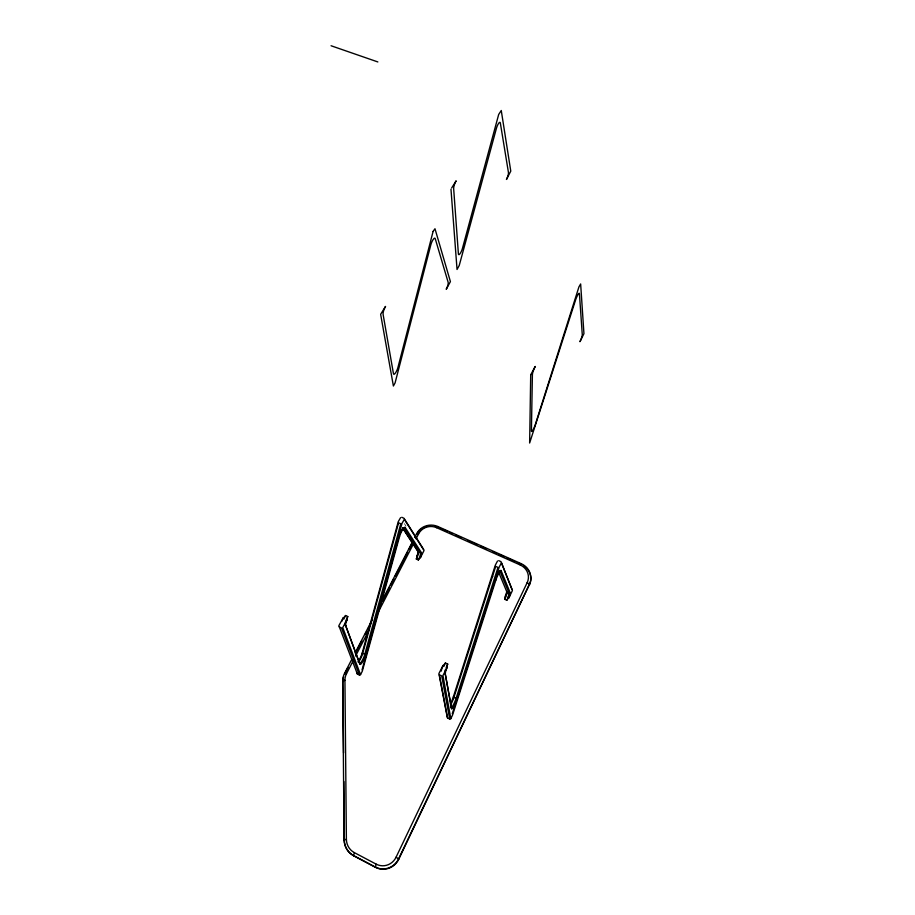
<?xml version="1.0" encoding="UTF-8"?>
<svg xmlns="http://www.w3.org/2000/svg" width="915" height="915" viewBox="0 0 915 915"><rect width="100%" height="100%" fill="white"/><g stroke="black" fill="none" stroke-linecap="round" stroke-linejoin="round"><path stroke-width="0.69" stroke-dasharray="4.58 3.43" d="M404.43 523.677L405.974 526.079"/><path stroke-width="1.37" d="M521.287 564.418L521.287 563.709L437.816 526.502A15.898 15.04 -6.5 0 0 416.645 533.662L414.678 537.471M402.932 528.092L417.972 551.116A6.451 1.292 -66.1 0 1 416.977 556.057L416.977 556.263A9.733 9.264 -11.4 0 1 416.943 556.755A6.439 6.153 -5.2 0 1 416.382 559.054L418.327 559.991A6.988 6.622 -13.5 0 1 420.477 557.704M353.007 661.076L346.51 673.68A14.137 13.794 -39.6 0 0 344.932 680.268L346.385 839.204A15.383 14.697 -82.3 0 0 354.322 852.608L353.636 855.788L375.402 867.306A18.186 17.362 -87.3 0 0 398.814 859.128L529.43 584.353A16.31 15.498 9.3 0 0 521.287 563.709L520.28 565.001A13.885 13.187 9.2 0 1 527.212 582.581L529.43 584.353L398.631 858.785A18.209 17.385 -87.2 0 1 375.184 866.974L353.396 855.433A18.071 17.259 -82.3 0 1 344.074 839.684L342.736 680.989A16.607 16.207 -39.8 0 1 344.589 673.257L351.795 659.292M505.194 597.952L505.034 598.604A5.856 5.616 8.8 0 1 504.748 599.325L506.83 600.274A5.764 0.766 -66.5 0 0 509.152 593.332L499.922 570.994L501.1 570.548L510.238 592.931A6.588 0.881 -66.5 0 1 508.912 597.838A7.171 6.863 5.2 0 0 506.853 600.229M416.794 557.738L416.622 558.379A5.707 5.433 -10.5 0 1 416.314 559.076A5.65 1.121 -66.1 0 0 418.349 552.168L417.972 551.116M358.142 661.488A6.794 1.384 -65.2 0 0 362.18 653.093L398.254 521.653L400.576 517.661M343.114 617.98A8.624 8.041 -11.2 0 0 345.607 615.532L347.814 616.573A6.462 1.43 -65.2 0 0 345.287 624.568L359.904 664.21A6.805 1.373 -65.2 0 0 362.546 661.945A6.805 1.373 -65.2 0 0 365.714 654.808L402.028 523.346L404.339 519.343L424.045 550.51L420.42 557.624A6.462 1.27 -66.1 0 0 421.426 552.671L405.151 527.463L404.007 527.886A6.016 1.292 -66.2 0 0 401.708 529.934A6.016 1.292 -66.2 0 0 399.077 535.961L362.054 669.894M405.151 527.463A6.897 1.475 -66.2 0 0 402.531 529.796A6.897 1.475 -66.2 0 0 399.523 536.705L362.306 671.198L360.533 674.664L359.423 675.041L357.376 674.046L338.847 625.677L343.136 618.002A7.377 1.647 -65.2 0 0 342.096 620.999M450.317 703.944A6.943 0.961 -65.9 0 0 453.291 697.036L495.312 565.196L497.508 561.021M452.262 713.746L499.258 566.957L501.443 562.782L512.434 590.507L508.912 597.838M501.1 570.548A7.046 1.018 -66.5 0 0 498.869 573.145A7.046 1.018 -66.5 0 0 495.827 580.213L452.548 715.084L450.832 718.664L449.711 719.053L447.572 718.012L447.183 716.88L438.903 673.554L442.997 665.56A7.549 1.155 -65.9 0 0 441.316 671.072M527.212 582.581L396.092 857.172A15.498 14.8 -87.1 0 1 376.145 864.137L375.402 867.306M505.32 596.923A9.974 9.573 7.8 0 0 505.332 596.42L507.093 592.543M416.977 556.057L418.796 552.511M447.687 664.061A8.887 8.441 11 0 0 447.092 667.493L442.963 675.499L450.832 718.664M355.603 656.032L369.248 629.577M378.341 611.929L413.431 543.876M416.028 538.844L418.624 533.8A13.531 12.799 -6.5 0 1 436.649 527.703L437.816 526.502L437.919 527.257M355.066 652.955L372.108 619.958M379.965 604.724L412.059 542.549M348.1 667.493L344.829 673.829L344.589 673.257L346.51 673.68M355.946 652.281L361.837 640.877M365.108 634.541L366.412 632.002M367.727 629.463L370.998 623.126M382.115 601.578L389.31 587.636M390.613 585.108L393.885 578.772M395.2 576.233L407.621 552.145M408.936 549.618L412.207 543.281M347.757 616.561A8.647 8.098 -8.9 0 0 347.048 619.844L342.736 627.541L360.533 674.664M451.667 187.975L456.15 180.827A5.604 1.498 -69.6 0 0 453.668 188.719L458.392 253.855A5.17 1.292 -68.8 0 0 460.051 253.672A5.17 1.292 -68.8 0 0 462.452 248.365L498.686 114.455L501.26 110.509L510.776 171.128L506.453 179.454A5.021 1.201 -69.6 0 0 508.443 172.478L500.333 122.976A5.33 1.35 -70.1 0 0 498.664 123.308A5.33 1.35 -70.1 0 0 496.388 128.466L459.238 265.476L457.043 269.479L450.981 189.199M421.426 552.683L418.349 552.168L402.589 528.058M498.789 572.561L507.059 592.382L509.152 593.332L510.238 592.931M344.932 680.268L342.736 680.989L343.582 752.954M346.385 839.204L344.326 840.062A18.048 17.236 -82.4 0 0 353.636 855.788M365.714 654.808L362.18 653.093M418.624 533.8L416.645 533.662L416.782 534.406M331.058 45.75L377.849 61.945M439.223 527.841L447.035 531.318M449.642 532.484L452.25 533.639M456.15 535.389L461.366 537.711M467.874 540.616L471.785 542.355M474.393 543.51L477.001 544.677M480.901 546.415L486.117 548.737M492.625 551.642L496.536 553.392M499.144 554.547L504.348 556.869M506.956 558.036L514.768 561.513M517.375 562.679L519.983 563.846M436.649 527.703L520.28 565.001M401.776 517.284L403.973 518.267L423.679 549.492M498.721 560.643L501.008 561.661L512.034 589.443M339.225 626.844L341.489 627.93L359.423 675.041M354.322 852.608L376.145 864.137M396.092 857.172L398.814 859.128M495.827 580.213L495.312 579.424A6.153 0.892 -66.5 0 1 497.977 573.259A6.153 0.892 -66.5 0 1 499.922 570.994M404.007 527.886L420.362 553.072A5.616 1.109 -66.1 0 1 418.338 559.957M399.077 535.961L399.512 536.705M453.291 697.036L456.985 698.82A6.943 0.949 -65.9 0 1 453.794 706.128A6.943 0.949 -65.9 0 1 451.564 708.668L444.942 672.159A6.611 0.995 -65.9 0 1 445.502 669.391M345.287 624.568L359.904 664.21M444.942 672.159L451.564 708.668M357.022 672.948L357.376 674.046M447.572 718.012L439.337 674.767L441.705 675.911L449.711 719.053M343.823 781.513L344.326 840.062M345.676 625.757A7.389 1.636 -65.2 0 1 347.014 619.844M343.926 619.009A6.462 1.441 -65.2 0 1 345.561 615.509M359.549 663.112A5.948 1.201 -65.2 0 0 361.86 661.133A5.948 1.201 -65.2 0 0 364.639 654.877L400.793 523.78L398.585 522.797L362.569 653.882A5.948 1.212 -65.2 0 1 358.223 662.117M445.376 673.383A7.56 1.132 -65.9 0 1 447.058 667.493M505.332 596.214A6.577 0.892 -66.5 0 0 506.647 591.296L507.059 592.382A5.753 0.778 -66.5 0 1 504.76 599.279A6.611 6.348 15 0 0 505.309 596.923M445.433 662.998A8.83 8.384 6.8 0 1 442.974 665.537M509.152 593.332A5.73 0.766 -66.5 0 1 509.106 594.212A5.719 0.766 -66.5 0 1 508.637 595.882A5.73 0.766 -66.5 0 1 507.825 598.033M443.764 666.566A6.611 1.006 -65.9 0 1 445.376 662.963L447.744 664.084A6.611 0.995 -65.9 0 0 446.131 667.698M451.164 707.524A6.073 0.835 -65.9 0 0 453.119 705.305A6.073 0.835 -65.9 0 0 455.91 698.911L498 567.414L495.701 566.374L453.76 697.87A6.073 0.835 -65.9 0 1 450.615 704.882M492.453 576.953A7.034 1.041 -66.5 0 1 492.705 576.278M342.976 681.561A16.584 16.184 -40 0 1 343.64 676.814M523.414 565.562A16.287 15.475 9.4 0 1 529.419 585.04M417.343 533.411A15.875 15.017 -6.5 0 1 429.89 525.896M434.579 526.182A15.875 15.017 -6.5 0 1 435.723 526.457M530.7 374.807L529.636 443.02L575.466 300.337A5.73 0.961 -68.3 0 1 577.914 294.676A5.73 0.961 -68.3 0 1 579.412 293.646L582.272 334.65A5.307 0.824 -68 0 1 579.95 341.695L583.942 333.666L580.648 283.959L578.943 286.875L535.389 424.331A5.49 0.892 -67.4 0 1 532.862 430.084A5.49 0.892 -67.4 0 1 531.398 430.988L532.404 374.578A5.97 1.052 -67.8 0 1 535.229 366.446L530.7 374.807M433.092 231.449L397.934 367.453A5.33 1.395 -67.5 0 1 395.429 373.011A5.33 1.395 -67.5 0 1 393.45 373.663L383.099 314.394A5.776 1.636 -68.1 0 1 385.547 306.411L380.64 314.291L393.393 386.016L395.074 382.939L430.816 244.911A5.547 1.487 -68.9 0 1 433.23 239.433A5.547 1.487 -68.9 0 1 435.231 238.643L448.156 282.335A5.147 1.292 -68.4 0 1 446.223 289.3L450.42 281.626L434.98 228.727L433.092 231.449"/></g></svg>
